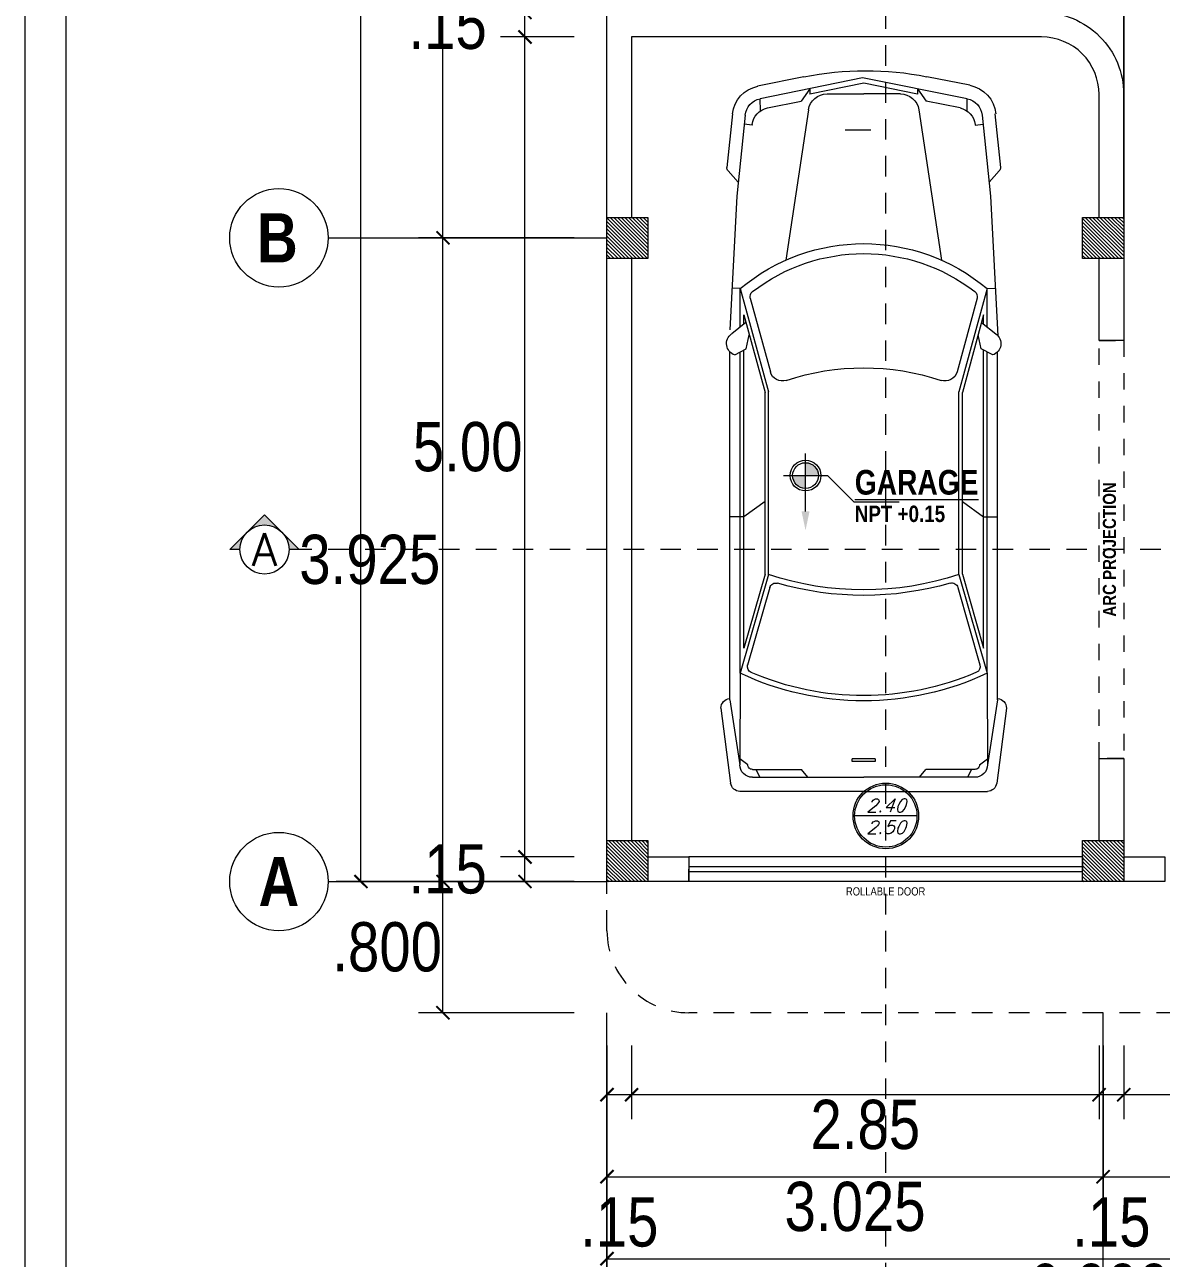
# Model space of a CAD drawing. Header units: millimetres. Extents: x 68 to 194, y 47 to 103.
# Drawn here: x 68.6 to 75.53, y 84.31 to 91.83 of the extents above; entities that cross this region are included whole.
import ezdxf
from ezdxf.enums import TextEntityAlignment as Align

# ---------------------------------------------------------------- set-up
doc = ezdxf.new("R2010")
doc.units = ezdxf.units.MM
doc.linetypes.add('DASHED2', pattern=[0.375, 0.25, -0.125])
for name, color, linetype, lineweight in [('A_Bloques', 56, 'Continuous', 15), ('A_Detalle de Vanos', 250, 'Continuous', 5), ('A_Muro con Techo', 232, 'Continuous', 40), ('A_Texto', 43, 'Continuous', 9), ('E_Columna', 3, 'Continuous', 25), ('G_Cortes', 3, 'Continuous', 60), ('G_Ejes', 253, 'Continuous', 20), ('G_Proyección', 8, 'DASHED2', 15), ('G_Texto', 122, 'Continuous', 20)]:
    doc.layers.add(name, color=color, linetype=linetype, lineweight=lineweight)
doc.layers.add('A_Puerta', color=32, linetype='Continuous')
doc.layers.add('G_Acotación', color=171, linetype='Continuous')
doc.styles.add('4MM', font='romans.shx', dxfattribs={"height": 0.2})
doc.styles.add('Acotacion', font='ARIALN.TTF')
doc.styles.add('AMBIENTES', font='ARIALNB.TTF', dxfattribs={"height": 0.15})
doc.styles.add('Arial Marron', font='ARIALN.TTF')
doc.styles.add('Cotas', font='ARIALNB.TTF', dxfattribs={"height": 0.1})
doc.styles.add('Eje', font='ARIALNB.TTF', dxfattribs={"height": 0.3})
doc.styles.add('LETRAS', font='simplex1.shx', dxfattribs={"oblique": 20})
doc.styles.add('TITULOS', font='ARIALNB.TTF', dxfattribs={"height": 0.3})
doc.dimstyles.new('Lenin_50', dxfattribs={"dimtxt": 0.3, "dimasz": 0.08, "dimexe": 0.15, "dimexo": 0.2, "dimgap": 0.03, "dimtad": 2, "dimtih": 1, "dimtoh": 1, "dimlfac": -1, "dimzin": 4, "dimdsep": 46, "dimtxsty": 'Acotacion', "dimblk": 'ARCHTICK', "dimcen": 0.08, "dimclrd": 256, "dimclre": 256, "dimclrt": 4, "dimazin": 1, "dimtm": 1e-09, "dimtfac": 1, "dimtmove": 2, "dimatfit": 2, "dimfxl": 0, "dimtolj": 1, "dimlwd": 13, "dimlwe": 18, "dimarcsym": 0})
pattern_1 = [(135, (187.297988, 6.74542), (0.0112253202, 0.0112253202), [])]
pattern_2 = [(135, (187.297988, 6.89542), (0.0112253202, 0.0112253202), [])]

# ---------------------------------------------------------------- blocks, each defined once
blk = doc.blocks.new('Auto_01')
for p, q in [((-0.6374, -0.0889), (-0.3749, -0.0366)), ((-0.621, -0.1713), (0.0165, -0.0444)), ((0.0165, -0.0444), (0.641, -0.1713)), ((0.3748, -0.0381), (0.6564, -0.0954)), ((-0.3183, -0.1111), (-0.3712, -0.1863)), ((-0.3183, -0.1424), (0.01, -0.077)), ((-0.3183, -0.1111), (-0.3183, -0.1424)), ((-0.2136, -0.1412), (0.01, -0.1412)), ((0.01, -0.077), (0.3383, -0.1424)), ((0.2336, -0.1412), (0.01, -0.1412)), ((0.3383, -0.1111), (0.3913, -0.1863)), ((0.3383, -0.1111), (0.3383, -0.1424)), ((0.3388, -0.1086), (0.3388, -0.1412)), ((-0.6199, -0.2453), (-0.6209, -0.1713)), ((-0.5773, -0.2273), (-0.3712, -0.1863)), ((0.5973, -0.2273), (0.3913, -0.1863)), ((0.6399, -0.2453), (0.6409, -0.1713)), ((-0.7897, -0.264), (-0.8234, -0.5897)), ((-0.7126, -0.2719), (-0.7635, -0.7643)), ((-0.3269, -0.2388), (-0.4646, -1.1554)), ((0.3469, -0.2388), (0.4846, -1.1554)), ((0.7326, -0.2719), (0.7835, -0.7643)), ((0.8097, -0.264), (0.8434, -0.5897)), ((-0.6693, -0.3316), (-0.7182, -0.3265)), ((-0.6689, -0.3279), (-0.6693, -0.3316)), ((-0.0331, -0.3628), (0.122, -0.3628)), ((0.6889, -0.3279), (0.6893, -0.3316)), ((0.6893, -0.3316), (0.7382, -0.3265)), ((-0.8161, -0.6117), (-0.7547, -0.6795)), ((0.8362, -0.6117), (0.7747, -0.6795)), ((-0.7635, -0.7643), (-0.8085, -1.6177)), ((0.7835, -0.7643), (0.8265, -1.5795)), ((-0.742, -1.3288), (-0.7931, -1.3261)), ((-0.742, -1.3288), (-0.5701, -1.9591)), ((-0.742, -1.5633), (-0.742, -1.3288)), ((0.762, -1.3288), (0.5901, -1.9591)), ((0.762, -1.3288), (0.8131, -1.3261)), ((0.762, -1.5633), (0.762, -1.3288)), ((-0.6814, -1.3876), (-0.559, -1.8365)), ((0.7014, -1.3876), (0.579, -1.8365)), ((-0.7205, -1.5462), (-0.7205, -1.4893)), ((-0.7205, -1.5462), (-0.7205, -1.4893)), ((-0.7205, -1.4893), (-0.5916, -1.9619)), ((0.7405, -1.4893), (0.6116, -1.9619)), ((0.7405, -1.5462), (0.7405, -1.4893)), ((-0.7078, -1.5361), (-0.7948, -1.6054)), ((0.7278, -1.5361), (0.8148, -1.6054)), ((-0.7061, -1.697), (-0.6872, -1.6113)), ((0.7261, -1.697), (0.7072, -1.6113)), ((-0.8065, -3.8359), (-0.8065, -1.7144)), ((-0.7765, -1.7336), (-0.7061, -1.697)), ((-0.742, -3.6748), (-0.742, -1.7157)), ((-0.7205, -3.5213), (-0.7205, -1.7045)), ((0.7965, -1.7336), (0.7261, -1.697)), ((0.7405, -3.5213), (0.7405, -1.7045)), ((0.762, -3.6748), (0.762, -1.7157)), ((0.8265, -3.8359), (0.8265, -1.7144)), ((-0.5916, -3.0701), (-0.5916, -1.9619)), ((-0.5701, -3.0731), (-0.5701, -1.9591)), ((0.5901, -3.0731), (0.5901, -1.9591)), ((0.6116, -3.0701), (0.6116, -1.9619)), ((-0.5916, -2.6261), (-0.7205, -2.7202)), ((0.6116, -2.6261), (0.7405, -2.7202)), ((-0.7205, -2.7202), (-0.8065, -2.7202)), ((0.7405, -2.7202), (0.8265, -2.7202)), ((-0.5701, -3.0731), (-0.742, -3.6748)), ((-0.5916, -3.0701), (-0.7205, -3.5213)), ((0.5901, -3.0731), (0.762, -3.6748)), ((0.6116, -3.0701), (0.7405, -3.5213)), ((-0.5642, -3.1511), (-0.6991, -3.6234)), ((0.5825, -3.1516), (0.7175, -3.6241)), ((-0.742, -3.6748), (-0.7445, -4.2322)), ((0.762, -3.6748), (0.7645, -4.2322)), ((-0.8065, -3.8359), (-0.7445, -4.2322)), ((0.8265, -3.8359), (0.7645, -4.2322)), ((-0.8606, -3.8875), (-0.801, -4.3446)), ((0.8807, -3.8875), (0.8211, -4.3446)), ((-0.6965, -4.2325), (-0.7443, -4.1955)), ((-0.0603, -4.1964), (0.0807, -4.1964)), ((-0.0603, -4.1964), (-0.0603, -4.2128)), ((0.0803, -4.2128), (0.0803, -4.1964)), ((0.7165, -4.2325), (0.7643, -4.1955)), ((-0.6685, -4.2606), (-0.3683, -4.2606)), ((-0.6475, -4.2606), (-0.6223, -4.3086)), ((-0.3313, -4.3086), (-0.3683, -4.2606)), ((-0.0603, -4.2128), (0.0803, -4.2128)), ((0.3513, -4.3086), (0.3883, -4.2606)), ((0.6885, -4.2606), (0.3883, -4.2606)), ((0.6675, -4.2606), (0.6423, -4.3086)), ((-0.6685, -4.3086), (0.01, -4.3086)), ((0.6885, -4.3086), (0.01, -4.3086)), ((0.01, -4.3945), (-0.7442, -4.3945)), ((0.01, -4.3945), (0.7643, -4.3945))]:
    blk.add_line(p, q)
for centre, radius, start, end in [((-0.0038, -1.9), 1.9, 78.50682, 101.26481), ((-0.5986, -0.2837), 0.1987, 101.26481, 174.09386), ((-0.2136, -0.2558), 0.1146, 90, 171.45993), ((0.2336, -0.2558), 0.1146, 8.54007, 90), ((0.6186, -0.2837), 0.1921, 5.90614, 78.73519), ((-0.5986, -0.2837), 0.1146, 101.26481, 174.09386), ((0.6186, -0.2837), 0.1146, 5.90614, 78.73519), ((-0.5549, -0.3397), 0.1146, 101.26481, 174.09386), ((0.5749, -0.3397), 0.1146, 5.90614, 78.73519), ((-0.795, -0.5926), 0.0285, 174.09386, 222.18499), ((0.815, -0.5926), 0.0285, 317.81501, 5.90614), ((0.01, -2.2232), 1.1685, 49.94271, 130.05729), ((0.01, -2.2232), 1.1075, 52.24897, 127.75103), ((-0.6448, -1.3776), 0.038, 127.75103, 195.25512), ((0.6648, -1.3776), 0.038, 344.74488, 52.24897), ((-0.7535, -1.6649), 0.0725, 124.7891, 251.46028), ((0.7735, -1.6649), 0.0725, 288.53972, 55.2109), ((-0.4857, -1.8165), 0.076, 195.25512, 288.42857), ((0.01, -3.3041), 1.492, 71.57143, 108.42857), ((0.5057, -1.8165), 0.076, 251.57143, 344.74488), ((0.01, -1.3022), 1.8635, 251.86242, 288.13758), ((-0.5276, -3.1615), 0.038, 73.87222, 164.0546), ((0.01, -1.3022), 1.8975, 253.87222, 286.07465), ((0.5459, -3.162), 0.038, 15.9454, 106.07465), ((0.01, -2.0754), 1.7673, 244.81754, 295.18246), ((-0.6626, -3.6338), 0.038, 164.0546, 246.65612), ((0.01, -2.0754), 1.7354, 246.65612, 293.28279), ((0.6809, -3.6345), 0.038, 293.28279, 15.9454), ((-0.8009, -3.8875), 0.0598, 95.35059, 180), ((0.8209, -3.8875), 0.0598, 360, 84.64941), ((-0.6685, -4.2326), 0.076, 179.74667, 270), ((-0.6685, -4.2326), 0.028, 179.74667, 270), ((0.6885, -4.2326), 0.076, 270, 0.25333), ((0.6885, -4.2326), 0.028, 270, 0.25333), ((-0.7442, -4.3372), 0.0573, 187.43141, 270), ((0.7643, -4.3372), 0.0573, 270, 352.56859)]:
    blk.add_arc(centre, radius, start, end)
blk = doc.blocks.new('TITULP')
h = blk.add_hatch(color=1)
h.paths.add_polyline_path([(0, -0.0554), (0, -0.134), (0.0785, -0.134, 0.414214)])
h.paths.add_polyline_path([(0, -0.134), (-0.0785, -0.134, 0.414214), (0, -0.2125)])
for p, q in [((0, -0.3527), (0, 0)), ((-0.134, -0.134), (0.134, -0.134)), ((0.2939, -0.2939), (0.5699, -0.2939))]:
    blk.add_line(p, q)
at = {"lineweight": 18}
blk.add_line((0.134, -0.134), (0.2939, -0.2939), dxfattribs=at)
for radius in [0.0937, 0.0785]:
    blk.add_circle((0, -0.134), radius)
blk.add_solid([(0.0242, -0.3527), (0, -0.4678), (-0.0242, -0.3527)])
at = {"style": 'Arial Marron', "width": 1.35}
blk.add_attdef('%%USALA', text='', height=0.14, dxfattribs=at).set_placement((0.3052, -0.1124), align=Align.TOP_LEFT)
at = {"style": 'Arial Marron', "width": 1.1}
blk.add_attdef('NPT%%P0.00', text='', height=0.1, dxfattribs=at).set_placement((0.6033, -0.3972), align=Align.MIDDLE_CENTER)
at = {"style": 'Arial Marron'}
blk.add_attdef('PISO', text='', height=0.08, dxfattribs=at).set_placement((0.6033, -0.5391), align=Align.MIDDLE_CENTER)
blk = doc.blocks.new('Eri')
blk.add_line((-1.7, 0), (0, 0))
blk.add_circle((-2, 0), 0.3)
at = {"color": 1, "style": 'Eje', "flags": 4}
blk.add_attdef('H', text='', height=0.3, dxfattribs=at).set_placement((-2, 0), align=Align.MIDDLE_CENTER)
blk = doc.blocks.new('_ArchTick')
at = {"color": 0, "linetype": 'ByBlock', "const_width": 0.15}
blk.add_lwpolyline([(-0.5, -0.5), (0.5, 0.5)], dxfattribs=at)
blk = doc.blocks.new('*D78')
at = {"layer": 'Defpoints', "color": 0}
for p in [(72.1519, 85.8087), (78.1519, 85.8087), (78.1519, 84.3087)]:
    blk.add_point(p, dxfattribs=at)
at = {"layer": 'G_Acotación', "lineweight": 18}
for p, q in [((72.1519, 85.6087), (72.1519, 84.1587)), ((78.1519, 85.6087), (78.1519, 84.1587))]:
    blk.add_line(p, q, dxfattribs=at)
at = {"layer": 'G_Acotación', "lineweight": 13}
blk.add_line((72.1519, 84.3087), (78.1519, 84.3087), dxfattribs=at)
at = {"layer": 'G_Acotación', "lineweight": 13, "xscale": 0.08, "yscale": 0.08, "zscale": 0.08, "rotation": 180.0000000000004}
blk.add_blockref('_ArchTick', (72.1519, 84.3087), dxfattribs=at)
at = {"layer": 'G_Acotación', "lineweight": 13, "xscale": 0.08, "yscale": 0.08, "zscale": 0.08}
blk.add_blockref('_ArchTick', (78.1519, 84.3087), dxfattribs=at)
at = {"layer": 'G_Acotación', "color": 4, "lineweight": 5, "insert": (75.1519, 84.1255), "char_height": 0.3, "attachment_point": 5, "style": 'Acotacion'}
blk.add_mtext('\\A1;6.000', dxfattribs=at)
blk = doc.blocks.new('*D79')
at = {"layer": 'Defpoints', "color": 0}
for p in [(75.1769, 85.8087), (78.1519, 85.8087), (78.1519, 84.8087)]:
    blk.add_point(p, dxfattribs=at)
at = {"layer": 'G_Acotación', "lineweight": 18}
for p, q in [((75.1769, 85.6087), (75.1769, 84.6587)), ((78.1519, 85.6087), (78.1519, 84.6587))]:
    blk.add_line(p, q, dxfattribs=at)
at = {"layer": 'G_Acotación', "lineweight": 13}
blk.add_line((75.1769, 84.8087), (78.1519, 84.8087), dxfattribs=at)
at = {"layer": 'G_Acotación', "lineweight": 13, "xscale": 0.08, "yscale": 0.08, "zscale": 0.08, "rotation": 180.0000000000004}
blk.add_blockref('_ArchTick', (75.1769, 84.8087), dxfattribs=at)
at = {"layer": 'G_Acotación', "lineweight": 13, "xscale": 0.08, "yscale": 0.08, "zscale": 0.08}
blk.add_blockref('_ArchTick', (78.1519, 84.8087), dxfattribs=at)
at = {"layer": 'G_Acotación', "color": 4, "lineweight": 5, "insert": (76.6644, 84.6255), "char_height": 0.3, "attachment_point": 5, "style": 'Acotacion'}
blk.add_mtext('\\A1;2.975', dxfattribs=at)
blk = doc.blocks.new('*D80')
at = {"layer": 'Defpoints', "color": 0}
for p in [(72.1519, 85.8087), (75.1769, 85.8087), (75.1769, 84.8087)]:
    blk.add_point(p, dxfattribs=at)
at = {"layer": 'G_Acotación', "lineweight": 18}
for p, q in [((72.1519, 85.6087), (72.1519, 84.6587)), ((75.1769, 85.6087), (75.1769, 84.6587))]:
    blk.add_line(p, q, dxfattribs=at)
at = {"layer": 'G_Acotación', "lineweight": 13}
blk.add_line((72.1519, 84.8087), (75.1769, 84.8087), dxfattribs=at)
at = {"layer": 'G_Acotación', "lineweight": 13, "xscale": 0.08, "yscale": 0.08, "zscale": 0.08, "rotation": 180.0000000000004}
blk.add_blockref('_ArchTick', (72.1519, 84.8087), dxfattribs=at)
at = {"layer": 'G_Acotación', "lineweight": 13, "xscale": 0.08, "yscale": 0.08, "zscale": 0.08}
blk.add_blockref('_ArchTick', (75.1769, 84.8087), dxfattribs=at)
at = {"layer": 'G_Acotación', "color": 4, "lineweight": 5, "insert": (73.6644, 84.6255), "char_height": 0.3, "attachment_point": 5, "style": 'Acotacion'}
blk.add_mtext('\\A1;3.025', dxfattribs=at)
blk = doc.blocks.new('*D81')
at = {"layer": 'Defpoints', "color": 0}
for p in [(70.6519, 99.1087), (72.1519, 99.1087), (72.1519, 86.6087)]:
    blk.add_point(p, dxfattribs=at)
at = {"layer": 'G_Acotación', "lineweight": 18}
for p, q in [((71.9519, 99.1087), (70.5019, 99.1087)), ((71.9519, 86.6087), (70.5019, 86.6087))]:
    blk.add_line(p, q, dxfattribs=at)
at = {"layer": 'G_Acotación', "lineweight": 13}
blk.add_line((70.6519, 86.6087), (70.6519, 99.1087), dxfattribs=at)
at = {"layer": 'G_Acotación', "lineweight": 13, "xscale": 0.08, "yscale": 0.08, "zscale": 0.08}
for p, rotation in [((70.6519, 99.1087), 90), ((70.6519, 86.6087), 270)]:
    blk.add_blockref('_ArchTick', p, dxfattribs=dict(at, rotation=rotation))
at = {"layer": 'G_Acotación', "color": 4, "lineweight": 5, "insert": (70.1232, 92.8587), "char_height": 0.3, "attachment_point": 5, "style": 'Acotacion'}
blk.add_mtext('\\A1;12.500', dxfattribs=at)
blk = doc.blocks.new('*D82')
at = {"layer": 'Defpoints', "color": 0}
for p in [(71.1519, 90.5337), (72.1519, 90.5337), (72.1519, 86.6087)]:
    blk.add_point(p, dxfattribs=at)
at = {"layer": 'G_Acotación', "lineweight": 18}
for p, q in [((71.9519, 90.5337), (71.0019, 90.5337)), ((71.9519, 86.6087), (71.0019, 86.6087))]:
    blk.add_line(p, q, dxfattribs=at)
at = {"layer": 'G_Acotación', "lineweight": 13}
blk.add_line((71.1519, 86.6087), (71.1519, 90.5337), dxfattribs=at)
at = {"layer": 'G_Acotación', "lineweight": 13, "xscale": 0.08, "yscale": 0.08, "zscale": 0.08}
for p, rotation in [((71.1519, 90.5337), 90), ((71.1519, 86.6087), 270)]:
    blk.add_blockref('_ArchTick', p, dxfattribs=dict(at, rotation=rotation))
at = {"layer": 'G_Acotación', "color": 4, "lineweight": 5, "insert": (70.7059, 88.5712), "char_height": 0.3, "attachment_point": 5, "style": 'Acotacion'}
blk.add_mtext('\\A1;3.925', dxfattribs=at)
blk = doc.blocks.new('*D83')
at = {"layer": 'Defpoints', "color": 0}
for p in [(71.1519, 95.0837), (72.1519, 95.0837), (72.1519, 90.5337)]:
    blk.add_point(p, dxfattribs=at)
at = {"layer": 'G_Acotación', "lineweight": 18}
for p, q in [((71.9519, 95.0837), (71.0019, 95.0837)), ((71.9519, 90.5337), (71.0019, 90.5337))]:
    blk.add_line(p, q, dxfattribs=at)
at = {"layer": 'G_Acotación', "lineweight": 13}
blk.add_line((71.1519, 90.5337), (71.1519, 95.0837), dxfattribs=at)
at = {"layer": 'G_Acotación', "lineweight": 13, "xscale": 0.08, "yscale": 0.08, "zscale": 0.08}
for p, rotation in [((71.1519, 95.0837), 90), ((71.1519, 90.5337), 270)]:
    blk.add_blockref('_ArchTick', p, dxfattribs=dict(at, rotation=rotation))
at = {"layer": 'G_Acotación', "color": 4, "lineweight": 5, "insert": (70.7023, 92.8087), "char_height": 0.3, "attachment_point": 5, "style": 'Acotacion'}
blk.add_mtext('\\A1;4.550', dxfattribs=at)
blk = doc.blocks.new('*D85')
at = {"layer": 'Defpoints', "color": 0}
for p in [(71.1519, 86.6087), (72.1519, 86.6087), (72.1519, 85.8087)]:
    blk.add_point(p, dxfattribs=at)
at = {"layer": 'G_Acotación', "lineweight": 18}
for p, q in [((71.9519, 86.6087), (71.0019, 86.6087)), ((71.9519, 85.8087), (71.0019, 85.8087))]:
    blk.add_line(p, q, dxfattribs=at)
at = {"layer": 'G_Acotación', "lineweight": 13}
blk.add_line((71.1519, 85.8087), (71.1519, 86.6087), dxfattribs=at)
at = {"layer": 'G_Acotación', "lineweight": 13, "xscale": 0.08, "yscale": 0.08, "zscale": 0.08}
for p, rotation in [((71.1519, 86.6087), 90), ((71.1519, 85.8087), 270)]:
    blk.add_blockref('_ArchTick', p, dxfattribs=dict(at, rotation=rotation))
at = {"layer": 'G_Acotación', "color": 4, "lineweight": 5, "insert": (70.8118, 86.2087), "char_height": 0.3, "attachment_point": 5, "style": 'Acotacion'}
blk.add_mtext('\\A1;.800', dxfattribs=at)
blk = doc.blocks.new('*D118')
at = {"layer": 'Defpoints', "color": 0}
for p in [(71.6519, 86.7587), (72.1519, 86.7587), (72.1519, 86.6087)]:
    blk.add_point(p, dxfattribs=at)
at = {"layer": 'G_Acotación', "lineweight": 18}
for p, q in [((71.9519, 86.7587), (71.5019, 86.7587)), ((71.9519, 86.6087), (71.5019, 86.6087))]:
    blk.add_line(p, q, dxfattribs=at)
at = {"layer": 'G_Acotación', "lineweight": 13}
blk.add_line((71.6519, 86.6087), (71.6519, 86.7587), dxfattribs=at)
at = {"layer": 'G_Acotación', "lineweight": 13, "xscale": 0.08, "yscale": 0.08, "zscale": 0.08}
for p, rotation in [((71.6519, 86.7587), 90), ((71.6519, 86.6087), 270)]:
    blk.add_blockref('_ArchTick', p, dxfattribs=dict(at, rotation=rotation))
at = {"layer": 'G_Acotación', "color": 4, "lineweight": 5, "insert": (71.1806, 86.6837), "char_height": 0.3, "attachment_point": 5, "style": 'Acotacion'}
blk.add_mtext('\\A1;.15', dxfattribs=at)
blk = doc.blocks.new('*D173')
at = {"layer": 'Defpoints', "color": 0}
for p in [(71.6519, 91.7587), (72.1519, 91.7587), (72.1519, 86.7587)]:
    blk.add_point(p, dxfattribs=at)
at = {"layer": 'G_Acotación', "lineweight": 18}
for p, q in [((71.9519, 91.7587), (71.5019, 91.7587)), ((71.9519, 86.7587), (71.5019, 86.7587))]:
    blk.add_line(p, q, dxfattribs=at)
at = {"layer": 'G_Acotación', "lineweight": 13}
blk.add_line((71.6519, 86.7587), (71.6519, 91.7587), dxfattribs=at)
at = {"layer": 'G_Acotación', "lineweight": 13, "xscale": 0.08, "yscale": 0.08, "zscale": 0.08}
for p, rotation in [((71.6519, 91.7587), 90), ((71.6519, 86.7587), 270)]:
    blk.add_blockref('_ArchTick', p, dxfattribs=dict(at, rotation=rotation))
at = {"layer": 'G_Acotación', "color": 4, "lineweight": 5, "insert": (71.3028, 89.2587), "char_height": 0.3, "attachment_point": 5, "style": 'Acotacion'}
blk.add_mtext('\\A1;5.00', dxfattribs=at)
blk = doc.blocks.new('*D174')
at = {"layer": 'Defpoints', "color": 0}
for p in [(71.6519, 91.9087), (72.1519, 91.9087), (72.1519, 91.7587)]:
    blk.add_point(p, dxfattribs=at)
at = {"layer": 'G_Acotación', "lineweight": 18}
for p, q in [((71.9519, 91.9087), (71.5019, 91.9087)), ((71.9519, 91.7587), (71.5019, 91.7587))]:
    blk.add_line(p, q, dxfattribs=at)
at = {"layer": 'G_Acotación', "lineweight": 13}
blk.add_line((71.6519, 91.7587), (71.6519, 91.9087), dxfattribs=at)
at = {"layer": 'G_Acotación', "lineweight": 13, "xscale": 0.08, "yscale": 0.08, "zscale": 0.08}
for p, rotation in [((71.6519, 91.9087), 90), ((71.6519, 91.7587), 270)]:
    blk.add_blockref('_ArchTick', p, dxfattribs=dict(at, rotation=rotation))
at = {"layer": 'G_Acotación', "color": 4, "lineweight": 5, "insert": (71.1806, 91.8337), "char_height": 0.3, "attachment_point": 5, "style": 'Acotacion'}
blk.add_mtext('\\A1;.15', dxfattribs=at)
blk = doc.blocks.new('*D132')
at = {"layer": 'Defpoints', "color": 0}
for p in [(75.3019, 85.8087), (78.0019, 85.8087), (75.3019, 85.3087)]:
    blk.add_point(p, dxfattribs=at)
at = {"layer": 'G_Acotación', "lineweight": 18}
for p, q in [((75.3019, 85.6087), (75.3019, 85.1587)), ((78.0019, 85.6087), (78.0019, 85.1587))]:
    blk.add_line(p, q, dxfattribs=at)
at = {"layer": 'G_Acotación', "lineweight": 13}
blk.add_line((78.0019, 85.3087), (75.3019, 85.3087), dxfattribs=at)
at = {"layer": 'G_Acotación', "lineweight": 13, "xscale": 0.08, "yscale": 0.08, "zscale": 0.08, "rotation": 180.0000000000004}
blk.add_blockref('_ArchTick', (75.3019, 85.3087), dxfattribs=at)
at = {"layer": 'G_Acotación', "lineweight": 13, "xscale": 0.08, "yscale": 0.08, "zscale": 0.08}
blk.add_blockref('_ArchTick', (78.0019, 85.3087), dxfattribs=at)
at = {"layer": 'G_Acotación', "color": 4, "lineweight": 5, "insert": (76.6519, 85.1255), "char_height": 0.3, "attachment_point": 5, "style": 'Acotacion'}
blk.add_mtext('\\A1;2.70', dxfattribs=at)
blk = doc.blocks.new('*D133')
at = {"layer": 'Defpoints', "color": 0}
for p in [(75.1519, 85.8087), (75.3019, 85.8087), (75.1519, 85.3087)]:
    blk.add_point(p, dxfattribs=at)
at = {"layer": 'G_Acotación', "lineweight": 18}
for p, q in [((75.1519, 85.6087), (75.1519, 85.1587)), ((75.3019, 85.6087), (75.3019, 85.1587))]:
    blk.add_line(p, q, dxfattribs=at)
at = {"layer": 'G_Acotación', "lineweight": 13}
blk.add_line((75.3019, 85.3087), (75.1519, 85.3087), dxfattribs=at)
at = {"layer": 'G_Acotación', "lineweight": 13, "xscale": 0.08, "yscale": 0.08, "zscale": 0.08, "rotation": 180.0000000000004}
blk.add_blockref('_ArchTick', (75.1519, 85.3087), dxfattribs=at)
at = {"layer": 'G_Acotación', "lineweight": 13, "xscale": 0.08, "yscale": 0.08, "zscale": 0.08}
blk.add_blockref('_ArchTick', (75.3019, 85.3087), dxfattribs=at)
at = {"layer": 'G_Acotación', "color": 4, "lineweight": 5, "insert": (75.2269, 84.531), "char_height": 0.3, "attachment_point": 5, "style": 'Acotacion'}
blk.add_mtext('\\A1;.15', dxfattribs=at)
blk = doc.blocks.new('*D134')
at = {"layer": 'Defpoints', "color": 0}
for p in [(72.3019, 85.8087), (75.1519, 85.8087), (72.3019, 85.3087)]:
    blk.add_point(p, dxfattribs=at)
at = {"layer": 'G_Acotación', "lineweight": 18}
for p, q in [((72.3019, 85.6087), (72.3019, 85.1587)), ((75.1519, 85.6087), (75.1519, 85.1587))]:
    blk.add_line(p, q, dxfattribs=at)
at = {"layer": 'G_Acotación', "lineweight": 13}
blk.add_line((75.1519, 85.3087), (72.3019, 85.3087), dxfattribs=at)
at = {"layer": 'G_Acotación', "lineweight": 13, "xscale": 0.08, "yscale": 0.08, "zscale": 0.08, "rotation": 180.0000000000004}
blk.add_blockref('_ArchTick', (72.3019, 85.3087), dxfattribs=at)
at = {"layer": 'G_Acotación', "lineweight": 13, "xscale": 0.08, "yscale": 0.08, "zscale": 0.08}
blk.add_blockref('_ArchTick', (75.1519, 85.3087), dxfattribs=at)
at = {"layer": 'G_Acotación', "color": 4, "lineweight": 5, "insert": (73.7269, 85.1255), "char_height": 0.3, "attachment_point": 5, "style": 'Acotacion'}
blk.add_mtext('\\A1;2.85', dxfattribs=at)
blk = doc.blocks.new('*D135')
at = {"layer": 'Defpoints', "color": 0}
for p in [(72.1519, 85.8087), (72.3019, 85.8087), (72.1519, 85.3087)]:
    blk.add_point(p, dxfattribs=at)
at = {"layer": 'G_Acotación', "lineweight": 18}
for p, q in [((72.1519, 85.6087), (72.1519, 85.1587)), ((72.3019, 85.6087), (72.3019, 85.1587))]:
    blk.add_line(p, q, dxfattribs=at)
at = {"layer": 'G_Acotación', "lineweight": 13}
blk.add_line((72.3019, 85.3087), (72.1519, 85.3087), dxfattribs=at)
at = {"layer": 'G_Acotación', "lineweight": 13, "xscale": 0.08, "yscale": 0.08, "zscale": 0.08, "rotation": 180.0000000000004}
blk.add_blockref('_ArchTick', (72.1519, 85.3087), dxfattribs=at)
at = {"layer": 'G_Acotación', "lineweight": 13, "xscale": 0.08, "yscale": 0.08, "zscale": 0.08}
blk.add_blockref('_ArchTick', (72.3019, 85.3087), dxfattribs=at)
at = {"layer": 'G_Acotación', "color": 4, "lineweight": 5, "insert": (72.2269, 84.531), "char_height": 0.3, "attachment_point": 5, "style": 'Acotacion'}
blk.add_mtext('\\A1;.15', dxfattribs=at)

msp = doc.modelspace()

# ---------------------------------------------------------------- hatches: boundary and pattern name
at = {"layer": 'E_Columna', "lineweight": 5}
h = msp.add_hatch(dxfattribs=at)
h.set_pattern_fill('LINE', color=256, scale=0.005, angle=45, style=0)
h.set_pattern_definition(pattern_2)
h.paths.add_polyline_path([(72.4019, 90.4087), (72.1519, 90.4087), (72.1519, 90.6587), (72.4019, 90.6587)])
h = msp.add_hatch(dxfattribs=at)
h.set_pattern_fill('LINE', color=256, scale=0.005, angle=45, style=0)
h.set_pattern_definition(pattern_2)
h.paths.add_polyline_path([(75.3019, 90.4087), (75.0519, 90.4087), (75.0519, 90.6587), (75.3019, 90.6587)])
h = msp.add_hatch(dxfattribs=at)
h.set_pattern_fill('LINE', color=256, scale=0.005, angle=45, style=0)
h.set_pattern_definition(pattern_1)
h.paths.add_polyline_path([(72.4019, 86.6087), (72.1519, 86.6087), (72.1519, 86.8587), (72.4019, 86.8587)])
h = msp.add_hatch(dxfattribs=at)
h.set_pattern_fill('LINE', color=256, scale=0.005, angle=45, style=0)
h.set_pattern_definition(pattern_1)
h.paths.add_polyline_path([(75.3019, 86.6087), (75.0519, 86.6087), (75.0519, 86.8587), (75.3019, 86.8587)])
at = {"layer": 'G_Cortes', "linetype": 'Continuous', "lineweight": 5}
h = msp.add_hatch(color=1, dxfattribs=at)
h.paths.add_polyline_path([(69.958, 88.7398), (70.0641, 88.8458), (70.1701, 88.7398, 0.414214)])
h.paths.add_polyline_path([(70.1701, 88.7398), (70.2762, 88.6337), (70.2141, 88.6337, 0.198912)])
h.paths.add_polyline_path([(69.958, 88.7398, 0.198912), (69.9141, 88.6337), (69.8519, 88.6337)])

# ---------------------------------------------------------------- linework, layer by layer
at = {"lineweight": 5}
for p, q in [((75.3019, 90.6587), (75.3019, 92.9587)), ((75.3019, 92.7906), (75.3019, 90.6587))]:
    msp.add_line(p, q, dxfattribs=at)
for points in [[(109.6519, 75.1029), (109.6519, 102.6587), (68.6019, 102.6587), (68.6019, 75.1029)], [(109.4019, 75.3529), (109.4019, 102.4087), (68.8519, 102.4087), (68.8519, 75.3529)]]:
    msp.add_lwpolyline(points, close=True, dxfattribs=at)
at = {"layer": 'A_Detalle de Vanos', "linetype": 'Continuous', "lineweight": 5}
msp.add_line((74.0419, 87.0087), (73.6619, 87.0087), dxfattribs=at)
for radius in [0.2, 0.19]:
    msp.add_circle((73.8519, 87.0087), radius, dxfattribs=at)
at = {"layer": 'A_Muro con Techo', "lineweight": 5}
msp.add_lwpolyline([(74.8019, 91.9087, -0.414214), (75.3019, 91.4087), (75.3019, 89.9087), (75.1519, 89.9087), (75.1519, 90.4087), (75.0519, 90.4087), (75.0519, 90.6587), (75.1519, 90.6587), (75.1519, 91.4087, 0.414214), (74.8019, 91.7587), (72.3019, 91.7587), (72.3019, 90.6587), (72.4019, 90.6587), (72.4019, 90.4087), (72.3019, 90.4087), (72.3019, 86.8587), (72.4019, 86.8587), (72.4019, 86.7587), (72.6519, 86.7587), (72.6519, 86.6087), (72.1519, 86.6087), (72.1519, 99.1087)], format="xyb", dxfattribs=at)
msp.add_lwpolyline([(75.5519, 86.6087), (75.0519, 86.6087), (75.0519, 86.8587), (75.1519, 86.8587), (75.1519, 87.3587), (75.3019, 87.3587), (75.3019, 86.7587), (75.5519, 86.7587), (75.5519, 86.6087)], dxfattribs=at)
at = {"layer": 'A_Puerta', "color": 2, "lineweight": 5}
for p, q in [((75.0519, 86.7587), (72.6519, 86.7587)), ((72.6519, 86.7587), (72.6519, 86.6837)), ((75.0519, 86.7587), (75.0519, 86.6837)), ((72.6519, 86.6087), (72.6519, 86.6837)), ((75.0519, 86.6087), (75.0519, 86.6837)), ((75.0519, 86.6087), (72.6519, 86.6087))]:
    msp.add_line(p, q, dxfattribs=at)
at = {"layer": 'A_Puerta', "lineweight": 5}
for p, q in [((75.0519, 86.6987), (72.6519, 86.6987)), ((75.0519, 86.6687), (72.6519, 86.6687))]:
    msp.add_line(p, q, dxfattribs=at)
at = {"layer": 'E_Columna', "lineweight": 5}
for points in [[(72.4019, 90.4087), (72.1519, 90.4087), (72.1519, 90.6587), (72.4019, 90.6587)], [(75.3019, 90.4087), (75.0519, 90.4087), (75.0519, 90.6587), (75.3019, 90.6587)], [(72.4019, 86.6087), (72.1519, 86.6087), (72.1519, 86.8587), (72.4019, 86.8587)], [(75.3019, 86.6087), (75.0519, 86.6087), (75.0519, 86.8587), (75.3019, 86.8587)]]:
    msp.add_lwpolyline(points, close=True, dxfattribs=at)
at = {"layer": 'G_Cortes', "color": 3, "linetype": 'DASHED2', "lineweight": 5, "ltscale": 0.5}
for p, q in [((73.8519, 83.933), (73.8519, 100.9844)), ((80.0277, 88.6337), (70.2762, 88.6337))]:
    msp.add_line(p, q, dxfattribs=at)
at = {"layer": 'G_Cortes', "color": 3, "linetype": 'Continuous', "lineweight": 5}
msp.add_lwpolyline([(69.9141, 88.6337), (69.8519, 88.6337), (70.0641, 88.8458), (70.2762, 88.6337), (70.2141, 88.6337)], dxfattribs=at)
at = {"layer": 'G_Cortes', "color": 5, "linetype": 'Continuous', "lineweight": 5}
msp.add_circle((70.0641, 88.6337), 0.15, dxfattribs=at)
at = {"layer": 'G_Proyección', "lineweight": 5, "ltscale": 0.5}
msp.add_lwpolyline([(78.1519, 99.1087), (78.1519, 99.1087), (78.1519, 86.3087, -0.414214), (77.6519, 85.8087), (72.6519, 85.8087, -0.414214), (72.1519, 86.3087), (72.1519, 99.1087), (72.1519, 99.1087), (78.1519, 99.1087), (78.1519, 99.1087)], format="xyb", close=True, dxfattribs=at)
at = {"layer": 'G_Proyección', "lineweight": 5, "ltscale": 0.25}
msp.add_lwpolyline([(75.3019, 87.3587), (75.1519, 87.3587), (75.1519, 89.9087), (75.3019, 89.9087)], close=True, dxfattribs=at)

# ---------------------------------------------------------------- block references
at = {"layer": 'A_Bloques', "lineweight": 5, "xscale": -1}
msp.add_blockref('Auto_01', (73.7269, 91.5532), dxfattribs=at)
at = {"layer": 'A_Texto', "lineweight": 5}
ref = msp.add_blockref('TITULP', (73.3624, 89.2182), dxfattribs=at)
ref.add_attrib('NPT%%P0.00', 'NPT +0.15', dxfattribs={"layer": '0', "color": 30, "height": 0.1, "rotation": 360, "style": 'Cotas'}).set_placement((73.9381, 88.851), align=Align.MIDDLE_CENTER)
ref.add_attrib('%%USALA', '%%UGARAGE', dxfattribs={"layer": '0', "height": 0.15, "rotation": 360, "style": 'AMBIENTES'}).set_placement((73.6627, 89.1183), align=Align.TOP_LEFT)
at = {"layer": 'G_Ejes', "lineweight": 5}
ref = msp.add_blockref('Eri', (72.1519, 90.5337), dxfattribs=at)
ref.add_attrib('H', 'B', dxfattribs={"layer": '0', "color": 1, "height": 0.3, "style": 'Eje', "flags": 4}).set_placement((70.1427, 90.5337), align=Align.MIDDLE_CENTER)
ref = msp.add_blockref('Eri', (72.1519, 86.6087), dxfattribs=at)
ref.add_attrib('H', 'A', dxfattribs={"layer": '0', "color": 1, "height": 0.3, "style": 'Eje', "flags": 4}).set_placement((70.1517, 86.6087), align=Align.MIDDLE_CENTER)
ref = msp.add_blockref('Eri', (72.1519, 85.8087), dxfattribs=dict(at, xscale=-1, rotation=270))
ref.add_attrib('H', '1', dxfattribs={"layer": '0', "color": 1, "height": 0.3, "style": 'Eje', "flags": 4}).set_placement((72.1536, 83.8138), align=Align.MIDDLE_CENTER)
ref = msp.add_blockref('Eri', (75.1769, 85.8087), dxfattribs=dict(at, xscale=-1, rotation=270))
ref.add_attrib('H', '2', dxfattribs={"layer": '0', "color": 1, "height": 0.3, "style": 'Eje', "flags": 4}).set_placement((75.1855, 83.8087), align=Align.MIDDLE_CENTER)

# ---------------------------------------------------------------- texts
at = {"layer": 'A_Texto', "lineweight": 5, "style": 'TITULOS'}
msp.add_text('ARC PROJECTION', height=0.08, rotation=90, dxfattribs=at).set_placement((75.279, 88.6337), align=Align.BOTTOM_CENTER)
at = {"layer": 'A_Texto', "lineweight": 5, "style": 'Arial Marron'}
msp.add_text('ROLLABLE DOOR', height=0.05, dxfattribs=at).set_placement((73.8506, 86.5087, 0), align=Align.BOTTOM_CENTER)
at = {"layer": 'G_Cortes', "color": 2, "linetype": 'Continuous', "lineweight": 5, "style": '4MM'}
msp.add_text('A', height=0.2, rotation=359.85917, dxfattribs=at).set_placement((70.0641, 88.6337), align=Align.MIDDLE_CENTER)
at = {"layer": 'G_Texto', "lineweight": 5, "style": 'LETRAS', "oblique": 20}
for s, p in [('2.40', (73.8519, 87.0087)), ('2.50', (73.8519, 86.8754))]:
    msp.add_text(s, height=0.08, dxfattribs=at).set_placement(p, align=Align.BOTTOM_CENTER)

# ---------------------------------------------------------------- dimensions: what is measured, and where the dimension line sits
at = {"layer": 'G_Acotación', "lineweight": 5}
for base, p1, p2, angle, override, picture, middle in [((70.6519, 99.1087), (72.1519, 86.6087), (72.1519, 99.1087), 90, {"dimdec": 3, "dimfxl": 0.06}, '*D81', (70.1232, 92.8587)), ((71.1519, 95.0837), (72.1519, 90.5337), (72.1519, 95.0837), 90, {"dimdec": 3, "dimfxl": 0.06}, '*D83', (70.7023, 92.8087)), ((71.6519, 91.9087), (72.1519, 91.7587), (72.1519, 91.9087), 90, {"dimfxl": 0.06}, '*D174', (71.1806, 91.8337)), ((71.6519, 91.7587), (72.1519, 86.7587), (72.1519, 91.7587), 90, {"dimfxl": 0.06}, '*D173', (71.3028, 89.2587)), ((71.1519, 90.5337), (72.1519, 86.6087), (72.1519, 90.5337), 90, {"dimdec": 3, "dimfxl": 0.06}, '*D82', (70.7059, 88.5712)), ((71.6519, 86.7587), (72.1519, 86.6087), (72.1519, 86.7587), 90, {"dimfxl": 0.06}, '*D118', (71.1806, 86.6837)), ((71.1519, 86.6087), (72.1519, 85.8087), (72.1519, 86.6087), 90, {"dimdec": 3, "dimfxl": 0.06}, '*D85', (70.8118, 86.2087)), ((72.1519, 85.3087), (72.3019, 85.8087), (72.1519, 85.8087), 180, {"dimfxl": 0.06}, '*D135', (72.2269, 84.531)), ((78.1519, 84.3087), (72.1519, 85.8087), (78.1519, 85.8087), 180, {"dimdec": 3, "dimfxl": 0.06}, '*D78', (75.1519, 84.1255)), ((75.1769, 84.8087), (72.1519, 85.8087), (75.1769, 85.8087), 180, {"dimdec": 3, "dimfxl": 0.06}, '*D80', (73.6644, 84.6255)), ((72.3019, 85.3087), (75.1519, 85.8087), (72.3019, 85.8087), 180, {"dimfxl": 0.06}, '*D134', (73.7269, 85.1255)), ((75.1519, 85.3087), (75.3019, 85.8087), (75.1519, 85.8087), 180, {"dimfxl": 0.06}, '*D133', (75.2269, 84.531)), ((78.1519, 84.8087), (75.1769, 85.8087), (78.1519, 85.8087), 180, {"dimdec": 3, "dimfxl": 0.06}, '*D79', (76.6644, 84.6255)), ((75.3019, 85.3087), (78.0019, 85.8087), (75.3019, 85.8087), 180, {"dimfxl": 0.06}, '*D132', (76.6519, 85.1255))]:
    dim = msp.add_linear_dim(base=base, p1=p1, p2=p2, angle=angle, dimstyle='Lenin_50', override=override, dxfattribs=at)
    dim.commit()
    dim.dimension.update_dxf_attribs({"geometry": picture, "text_midpoint": middle})

doc.saveas('drawing.dxf')
